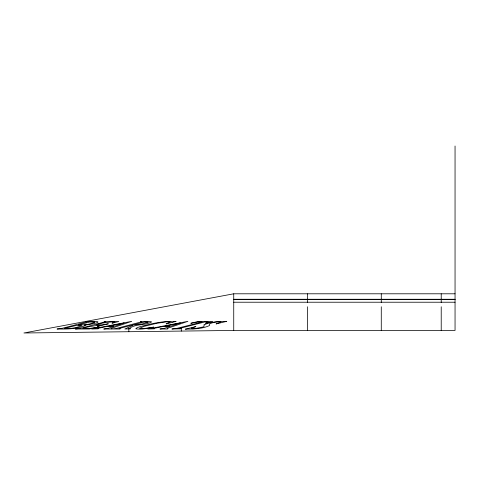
<?xml version="1.0" encoding="UTF-8"?>
<svg xmlns="http://www.w3.org/2000/svg" width="479" height="479" viewBox="0 0 479 479"><rect width="100%" height="100%" fill="white"/><g stroke="black" fill="none" stroke-linecap="round" stroke-linejoin="round"><path stroke-width="0.72" d="M455.05 293.795L233.734 293.795L23.95 332.983L233.734 330.444L455.05 330.444L455.05 146.017M233.734 299.267L455.05 299.267M233.734 299.543L455.05 299.543M233.734 302.225L455.05 302.225M441.219 293.795L441.219 302.483M441.219 306.77L441.219 330.444M381.278 293.795L381.278 302.483M381.278 306.77L381.278 330.444M307.506 293.795L307.506 302.483M307.506 306.77L307.506 330.444M233.734 293.795L233.734 330.444M181.29 327.408L181.29 331.079M128.845 328.097L128.845 331.713M105.464 321.774L80.137 328.408L75.353 329.007L89.292 329.007L98.261 327.127L89.25 328.51L82.843 328.534C83.292 327.253 108.739 323.229 97.578 326.403L108.35 323.798L102.207 324.834L96.746 324.882C95.399 323.445 123.684 319.996 112.038 323.157L118.822 321.511L104.081 321.72L105.464 321.774M204.06 324.876L204.042 326.439L203.114 326.959L194.696 328.654A10.825 1.186 -10.6 0 1 191.241 328.48L192.073 327.816L195.893 326.606L185.277 329.175C193.342 328.965 202.006 329.067 209.58 325.528L209.437 324.044C212.712 322.145 217.197 321.595 220.915 322.044L216.095 323.936L226.801 321.343C219.268 321.607 211.113 321.445 204.06 324.876M153.651 327.139C147.975 328.121 141.802 329.827 135.922 328.834L136.006 328.402A17.681 1.934 -10.6 0 1 140.06 326.678L149.274 324.301A19.585 2.138 -10.6 0 1 156.477 322.87A16.819 1.838 -10.6 0 1 163.147 321.858L169.829 321.343L172.452 321.864L176.086 321.343L166.458 323.888L166.045 323.888L170.237 322.026L166.387 321.834L156.681 323.325L144.179 326.337L139.425 328.295L143.431 328.612L153.651 327.139M85.058 325.397L84.987 325.714C76.167 329.205 66.359 329.139 57.025 329.007L62.737 328.199L87.094 321.78L85.753 321.72C109.074 320.349 93.513 324.211 84.262 325.181L85.058 325.397M179.104 328.57L180.379 328.804L171.901 329.007L177.475 328.223L202.144 321.984L197.863 322.062L190.816 323.271L197.953 321.511L212.718 321.511L205.994 323.271L205.491 323.271L208.461 322.133L204.707 321.984L179.104 328.57M94.698 322.145C89.938 324.666 83.855 324.996 78.448 324.882L89.795 322.008L94.698 322.145M141.742 321.78L117.373 328.205L111.679 329.007L119.427 329.007L120.235 328.804L118.96 328.558L130.635 325.504L132.527 325.504L124.839 329.007L130.48 328.804L129.294 328.492C135.797 323.606 144.694 325.732 151.651 321.936L150.131 321.559L140.401 321.72L141.742 321.78M148.059 322.181L141.527 324.169L132.006 325.157L144.287 322.038L148.059 322.181M97.417 328.492L98.195 328.804L91.693 329.007L131.707 321.343L111.721 328.193L110.972 328.552L111.709 328.804L110.9 329.007L103.763 329.007L108.218 328.343L113.864 326.498L106.865 326.498L97.417 328.492M153.591 328.492L154.37 328.804L147.867 329.007L187.876 321.343L167.889 328.193L167.141 328.552L167.878 328.804L167.075 329.007L159.938 329.007L164.393 328.343L170.039 326.498L163.034 326.498L153.591 328.492M81.316 325.852C75.993 327.959 70.06 328.869 64.336 328.462L76.442 325.391L80.526 325.403L81.316 325.852M123.971 323.062L115.104 326.091L108.889 326.091L123.971 323.062M180.146 323.062L171.278 326.091L165.063 326.091L180.146 323.062"/></g></svg>
